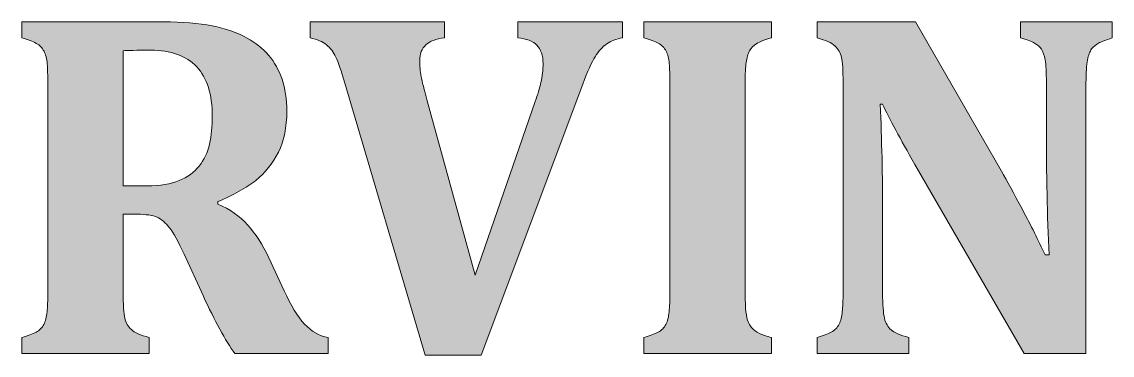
# Model space of a CAD drawing. Header units: inches. Extents: x 82 to 1005, y -733 to -347.
# Drawn here: x 145.7 to 267.6, y -733.1 to -695.8 of the extents above; entities that cross this region are included whole.
import ezdxf

# ---------------------------------------------------------------- set-up
doc = ezdxf.new("R2010")
doc.units = ezdxf.units.IN
doc.header["$MEASUREMENT"] = 0
doc.layers.add('Layer 1', color=7, linetype='Continuous')

# ---------------------------------------------------------------- blocks, each defined once
blk = doc.blocks.new('block 6')
at = {"layer": 'Layer 1', "true_color": 0x680b10}
h = blk.add_hatch(color=246, dxfattribs=at)
h.dxf.hatch_style = 2
edge = h.paths.add_edge_path()
edge.add_spline(control_points=[(159.94, -732.92), (159.94, -732.92), (145.68, -732.92), (145.68, -732.92), (145.68, -732.92), (145.68, -731.12), (145.68, -731.12), (146.35, -730.94), (146.88, -730.75), (147.27, -730.54), (147.66, -730.33), (147.95, -730.04), (148.14, -729.67), (148.33, -729.3), (148.45, -728.83), (148.5, -728.26), (148.56, -727.69), (148.58, -726.97), (148.58, -726.1), (148.58, -726.1), (148.58, -702.68), (148.58, -702.68), (148.58, -701.83), (148.56, -701.11), (148.52, -700.53), (148.47, -699.95), (148.35, -699.48), (148.16, -699.12), (147.97, -698.76), (147.68, -698.46), (147.29, -698.24), (146.9, -698.01), (146.36, -697.81), (145.68, -697.63), (145.68, -697.63), (145.68, -695.83), (145.68, -695.83), (145.68, -695.83), (161.52, -695.83), (161.52, -695.83), (163.65, -695.83), (165.47, -695.98), (166.96, -696.28), (168.46, -696.58), (169.77, -697.04), (170.89, -697.65), (171.83, -698.16), (172.63, -698.8), (173.28, -699.57), (173.93, -700.34), (174.44, -701.23), (174.79, -702.26), (175.14, -703.28), (175.32, -704.47), (175.32, -705.83), (175.32, -707.6), (175.01, -709.13), (174.38, -710.39), (173.76, -711.66), (172.91, -712.72), (171.85, -713.56), (170.8, -714.4), (169.38, -715.19), (167.6, -715.94), (167.6, -715.94), (167.6, -716.21), (167.6, -716.21), (168.94, -716.79), (170.05, -717.56), (170.93, -718.53), (171.81, -719.5), (172.6, -720.73), (173.31, -722.21), (173.31, -722.21), (175.02, -725.91), (175.02, -725.91), (175.78, -727.56), (176.54, -728.79), (177.29, -729.62), (178.04, -730.44), (178.93, -730.94), (179.96, -731.12), (179.96, -731.12), (179.96, -732.92), (179.96, -732.92), (179.96, -732.92), (169.5, -732.92), (169.5, -732.92), (168.45, -731.47), (167.27, -729.31), (165.95, -726.45), (165.95, -726.45), (163.83, -721.8), (163.83, -721.8), (163.19, -720.43), (162.65, -719.45), (162.2, -718.87), (161.74, -718.29), (161.28, -717.89), (160.8, -717.67), (160.32, -717.46), (159.58, -717.35), (158.58, -717.35), (158.58, -717.35), (157.01, -717.35), (157.01, -717.35), (157.01, -717.35), (157.01, -726.1), (157.01, -726.1), (157.01, -727.46), (157.07, -728.41), (157.2, -728.95), (157.32, -729.49), (157.57, -729.93), (157.93, -730.25), (158.29, -730.58), (158.96, -730.87), (159.94, -731.12), (159.94, -731.12), (159.94, -732.92), (159.94, -732.92)], knot_values=[0, 0, 0, 0, 1, 1, 1, 2, 2, 2, 3, 3, 3, 4, 4, 4, 5, 5, 5, 6, 6, 6, 7, 7, 7, 8, 8, 8, 9, 9, 9, 10, 10, 10, 11, 11, 11, 12, 12, 12, 13, 13, 13, 14, 14, 14, 15, 15, 15, 16, 16, 16, 17, 17, 17, 18, 18, 18, 19, 19, 19, 20, 20, 20, 21, 21, 21, 22, 22, 22, 23, 23, 23, 24, 24, 24, 25, 25, 25, 26, 26, 26, 27, 27, 27, 28, 28, 28, 29, 29, 29, 30, 30, 30, 31, 31, 31, 32, 32, 32, 33, 33, 33, 34, 34, 34, 35, 35, 35, 36, 36, 36, 37, 37, 37, 38, 38, 38, 39, 39, 39, 40, 40, 40, 40], degree=3, periodic=1)
edge = h.paths.add_edge_path()
edge.add_spline(control_points=[(157.01, -699.06), (157.01, -699.06), (157.01, -714.17), (157.01, -714.17), (157.01, -714.17), (159.7, -714.17), (159.7, -714.17), (161.14, -714.17), (162.34, -713.98), (163.28, -713.59), (164.22, -713.2), (164.97, -712.65), (165.52, -711.96), (166.08, -711.26), (166.46, -710.44), (166.67, -709.5), (166.87, -708.56), (166.98, -707.52), (166.98, -706.4), (166.98, -703.94), (166.4, -702.09), (165.24, -700.86), (164.08, -699.63), (162.36, -699.01), (160.08, -699.01), (158.52, -699.01), (157.5, -699.03), (157.01, -699.06)], knot_values=[0, 0, 0, 0, 1, 1, 1, 2, 2, 2, 3, 3, 3, 4, 4, 4, 5, 5, 5, 6, 6, 6, 7, 7, 7, 8, 8, 8, 9, 9, 9, 9], degree=3, periodic=1)
h = blk.add_hatch(color=246, dxfattribs=at)
h.dxf.hatch_style = 2
edge = h.paths.add_edge_path()
edge.add_spline(control_points=[(203.11, -704.74), (203.38, -703.98), (203.6, -703.27), (203.75, -702.6), (203.9, -701.93), (203.98, -701.22), (203.98, -700.48), (203.98, -699.59), (203.75, -698.91), (203.29, -698.44), (202.83, -697.97), (202.12, -697.7), (201.16, -697.63), (201.16, -697.63), (201.16, -695.83), (201.16, -695.83), (201.16, -695.83), (212.87, -695.83), (212.87, -695.83), (212.87, -695.83), (212.87, -697.63), (212.87, -697.63), (212.18, -697.73), (211.59, -697.96), (211.11, -698.29), (210.63, -698.63), (210.2, -699.1), (209.81, -699.73), (209.42, -700.35), (208.96, -701.37), (208.44, -702.79), (208.44, -702.79), (197.05, -733.11), (197.05, -733.11), (197.05, -733.11), (190.78, -733.11), (190.78, -733.11), (190.78, -733.11), (181.81, -702.68), (181.81, -702.68), (181.41, -701.32), (181.08, -700.35), (180.81, -699.78), (180.54, -699.21), (180.18, -698.75), (179.75, -698.4), (179.31, -698.05), (178.71, -697.79), (177.93, -697.63), (177.93, -697.63), (177.93, -695.83), (177.93, -695.83), (177.93, -695.83), (192.95, -695.83), (192.95, -695.83), (192.95, -695.83), (192.95, -697.63), (192.95, -697.63), (192.01, -697.73), (191.31, -698), (190.86, -698.41), (190.41, -698.83), (190.18, -699.42), (190.18, -700.18), (190.18, -700.78), (190.23, -701.36), (190.34, -701.93), (190.45, -702.5), (190.68, -703.41), (191.02, -704.66), (191.02, -704.66), (196.4, -724.17), (196.4, -724.17), (196.4, -724.17), (203.11, -704.74), (203.11, -704.74)], knot_values=[0, 0, 0, 0, 1, 1, 1, 2, 2, 2, 3, 3, 3, 4, 4, 4, 5, 5, 5, 6, 6, 6, 7, 7, 7, 8, 8, 8, 9, 9, 9, 10, 10, 10, 11, 11, 11, 12, 12, 12, 13, 13, 13, 14, 14, 14, 15, 15, 15, 16, 16, 16, 17, 17, 17, 18, 18, 18, 19, 19, 19, 20, 20, 20, 21, 21, 21, 22, 22, 22, 23, 23, 23, 24, 24, 24, 25, 25, 25, 25], degree=3, periodic=1)
h = blk.add_hatch(color=246, dxfattribs=at)
h.dxf.hatch_style = 2
edge = h.paths.add_edge_path()
edge.add_spline(control_points=[(226.59, -726.1), (226.59, -726.73), (226.61, -727.32), (226.64, -727.86), (226.68, -728.41), (226.75, -728.85), (226.86, -729.19), (226.97, -729.54), (227.13, -729.83), (227.33, -730.06), (227.54, -730.3), (227.83, -730.5), (228.19, -730.68), (228.55, -730.85), (229, -731), (229.52, -731.12), (229.52, -731.12), (229.52, -732.92), (229.52, -732.92), (229.52, -732.92), (215.26, -732.92), (215.26, -732.92), (215.26, -732.92), (215.26, -731.12), (215.26, -731.12), (215.93, -730.94), (216.46, -730.75), (216.85, -730.54), (217.24, -730.33), (217.53, -730.04), (217.72, -729.67), (217.91, -729.3), (218.03, -728.83), (218.08, -728.26), (218.14, -727.69), (218.16, -726.97), (218.16, -726.1), (218.16, -726.1), (218.16, -702.65), (218.16, -702.65), (218.16, -701.78), (218.14, -701.07), (218.1, -700.5), (218.05, -699.94), (217.93, -699.48), (217.74, -699.1), (217.55, -698.73), (217.26, -698.44), (216.87, -698.22), (216.48, -698), (215.95, -697.81), (215.26, -697.63), (215.26, -697.63), (215.26, -695.83), (215.26, -695.83), (215.26, -695.83), (229.52, -695.83), (229.52, -695.83), (229.52, -695.83), (229.52, -697.63), (229.52, -697.63), (228.78, -697.82), (228.23, -698.04), (227.88, -698.26), (227.52, -698.49), (227.26, -698.76), (227.08, -699.09), (226.89, -699.42), (226.77, -699.84), (226.7, -700.37), (226.62, -700.89), (226.59, -701.66), (226.59, -702.68), (226.59, -702.68), (226.59, -726.1), (226.59, -726.1)], knot_values=[0, 0, 0, 0, 1, 1, 1, 2, 2, 2, 3, 3, 3, 4, 4, 4, 5, 5, 5, 6, 6, 6, 7, 7, 7, 8, 8, 8, 9, 9, 9, 10, 10, 10, 11, 11, 11, 12, 12, 12, 13, 13, 13, 14, 14, 14, 15, 15, 15, 16, 16, 16, 17, 17, 17, 18, 18, 18, 19, 19, 19, 20, 20, 20, 21, 21, 21, 22, 22, 22, 23, 23, 23, 24, 24, 24, 25, 25, 25, 25], degree=3, periodic=1)
h = blk.add_hatch(color=246, dxfattribs=at)
h.dxf.hatch_style = 2
edge = h.paths.add_edge_path()
edge.add_spline(control_points=[(267.64, -695.83), (267.64, -695.83), (267.64, -697.63), (267.64, -697.63), (266.91, -697.86), (266.4, -698.06), (266.1, -698.22), (265.81, -698.39), (265.55, -698.6), (265.34, -698.87), (265.14, -699.15), (264.98, -699.56), (264.87, -700.11), (264.76, -700.66), (264.71, -701.51), (264.71, -702.65), (264.71, -702.65), (264.71, -732.92), (264.71, -732.92), (264.71, -732.92), (257.8, -732.92), (257.8, -732.92), (257.8, -732.92), (245.58, -711.78), (245.58, -711.78), (243.93, -708.92), (242.72, -706.67), (241.94, -705.04), (241.94, -705.04), (241.69, -705.04), (241.69, -705.04), (241.87, -708.94), (241.96, -713.05), (241.96, -717.38), (241.96, -717.38), (241.96, -726.13), (241.96, -726.13), (241.96, -727.48), (242.03, -728.43), (242.17, -728.98), (242.3, -729.52), (242.55, -729.95), (242.9, -730.27), (243.26, -730.59), (243.92, -730.87), (244.9, -731.12), (244.9, -731.12), (244.9, -732.92), (244.9, -732.92), (244.9, -732.92), (234.63, -732.92), (234.63, -732.92), (234.63, -732.92), (234.63, -731.12), (234.63, -731.12), (235.3, -730.94), (235.83, -730.74), (236.22, -730.53), (236.61, -730.31), (236.9, -730.02), (237.09, -729.64), (237.28, -729.27), (237.4, -728.81), (237.45, -728.24), (237.51, -727.68), (237.54, -726.98), (237.54, -726.13), (237.54, -726.13), (237.54, -702.62), (237.54, -702.62), (237.54, -701.26), (237.48, -700.33), (237.36, -699.81), (237.24, -699.3), (237, -698.87), (236.63, -698.52), (236.25, -698.18), (235.59, -697.88), (234.63, -697.63), (234.63, -697.63), (234.63, -695.83), (234.63, -695.83), (234.63, -695.83), (245.63, -695.83), (245.63, -695.83), (245.63, -695.83), (255.25, -712.54), (255.25, -712.54), (255.85, -713.59), (256.63, -715.01), (257.59, -716.81), (258.55, -718.6), (259.4, -720.29), (260.14, -721.89), (260.14, -721.89), (260.58, -721.89), (260.58, -721.89), (260.38, -717.56), (260.28, -712.83), (260.28, -707.7), (260.28, -707.7), (260.28, -702.65), (260.28, -702.65), (260.28, -701.47), (260.23, -700.62), (260.14, -700.1), (260.05, -699.57), (259.91, -699.17), (259.72, -698.9), (259.53, -698.63), (259.28, -698.4), (258.96, -698.22), (258.64, -698.04), (258.11, -697.84), (257.37, -697.63), (257.37, -697.63), (257.37, -695.83), (257.37, -695.83), (257.37, -695.83), (267.64, -695.83), (267.64, -695.83)], knot_values=[0, 0, 0, 0, 1, 1, 1, 2, 2, 2, 3, 3, 3, 4, 4, 4, 5, 5, 5, 6, 6, 6, 7, 7, 7, 8, 8, 8, 9, 9, 9, 10, 10, 10, 11, 11, 11, 12, 12, 12, 13, 13, 13, 14, 14, 14, 15, 15, 15, 16, 16, 16, 17, 17, 17, 18, 18, 18, 19, 19, 19, 20, 20, 20, 21, 21, 21, 22, 22, 22, 23, 23, 23, 24, 24, 24, 25, 25, 25, 26, 26, 26, 27, 27, 27, 28, 28, 28, 29, 29, 29, 30, 30, 30, 31, 31, 31, 32, 32, 32, 33, 33, 33, 34, 34, 34, 35, 35, 35, 36, 36, 36, 37, 37, 37, 38, 38, 38, 39, 39, 39, 40, 40, 40, 40], degree=3, periodic=1)
at = {"layer": 'Layer 1', "lineweight": 0}
for points, knots in [([(159.94, -732.92), (159.94, -732.92), (145.68, -732.92), (145.68, -732.92), (145.68, -732.92), (145.68, -731.12), (145.68, -731.12), (146.35, -730.94), (146.88, -730.75), (147.27, -730.54), (147.66, -730.33), (147.95, -730.04), (148.14, -729.67), (148.33, -729.3), (148.45, -728.83), (148.5, -728.26), (148.56, -727.69), (148.58, -726.97), (148.58, -726.1), (148.58, -726.1), (148.58, -702.68), (148.58, -702.68), (148.58, -701.83), (148.56, -701.11), (148.52, -700.53), (148.47, -699.95), (148.35, -699.48), (148.16, -699.12), (147.97, -698.76), (147.68, -698.46), (147.29, -698.24), (146.9, -698.01), (146.36, -697.81), (145.68, -697.63), (145.68, -697.63), (145.68, -695.83), (145.68, -695.83), (145.68, -695.83), (161.52, -695.83), (161.52, -695.83), (163.65, -695.83), (165.47, -695.98), (166.96, -696.28), (168.46, -696.58), (169.77, -697.04), (170.89, -697.65), (171.83, -698.16), (172.63, -698.8), (173.28, -699.57), (173.93, -700.34), (174.44, -701.23), (174.79, -702.26), (175.14, -703.28), (175.32, -704.47), (175.32, -705.83), (175.32, -707.6), (175.01, -709.13), (174.38, -710.39), (173.76, -711.66), (172.91, -712.72), (171.85, -713.56), (170.8, -714.4), (169.38, -715.19), (167.6, -715.94), (167.6, -715.94), (167.6, -716.21), (167.6, -716.21), (168.94, -716.79), (170.05, -717.56), (170.93, -718.53), (171.81, -719.5), (172.6, -720.73), (173.31, -722.21), (173.31, -722.21), (175.02, -725.91), (175.02, -725.91), (175.78, -727.56), (176.54, -728.79), (177.29, -729.62), (178.04, -730.44), (178.93, -730.94), (179.96, -731.12), (179.96, -731.12), (179.96, -732.92), (179.96, -732.92), (179.96, -732.92), (169.5, -732.92), (169.5, -732.92), (168.45, -731.47), (167.27, -729.31), (165.95, -726.45), (165.95, -726.45), (163.83, -721.8), (163.83, -721.8), (163.19, -720.43), (162.65, -719.45), (162.2, -718.87), (161.74, -718.29), (161.28, -717.89), (160.8, -717.67), (160.32, -717.46), (159.58, -717.35), (158.58, -717.35), (158.58, -717.35), (157.01, -717.35), (157.01, -717.35), (157.01, -717.35), (157.01, -726.1), (157.01, -726.1), (157.01, -727.46), (157.07, -728.41), (157.2, -728.95), (157.32, -729.49), (157.57, -729.93), (157.93, -730.25), (158.29, -730.58), (158.96, -730.87), (159.94, -731.12), (159.94, -731.12), (159.94, -732.92), (159.94, -732.92)], [0, 0, 0, 0, 1, 1, 1, 2, 2, 2, 3, 3, 3, 4, 4, 4, 5, 5, 5, 6, 6, 6, 7, 7, 7, 8, 8, 8, 9, 9, 9, 10, 10, 10, 11, 11, 11, 12, 12, 12, 13, 13, 13, 14, 14, 14, 15, 15, 15, 16, 16, 16, 17, 17, 17, 18, 18, 18, 19, 19, 19, 20, 20, 20, 21, 21, 21, 22, 22, 22, 23, 23, 23, 24, 24, 24, 25, 25, 25, 26, 26, 26, 27, 27, 27, 28, 28, 28, 29, 29, 29, 30, 30, 30, 31, 31, 31, 32, 32, 32, 33, 33, 33, 34, 34, 34, 35, 35, 35, 36, 36, 36, 37, 37, 37, 38, 38, 38, 39, 39, 39, 40, 40, 40, 40]), ([(203.11, -704.74), (203.38, -703.98), (203.6, -703.27), (203.75, -702.6), (203.9, -701.93), (203.98, -701.22), (203.98, -700.48), (203.98, -699.59), (203.75, -698.91), (203.29, -698.44), (202.83, -697.97), (202.12, -697.7), (201.16, -697.63), (201.16, -697.63), (201.16, -695.83), (201.16, -695.83), (201.16, -695.83), (212.87, -695.83), (212.87, -695.83), (212.87, -695.83), (212.87, -697.63), (212.87, -697.63), (212.18, -697.73), (211.59, -697.96), (211.11, -698.29), (210.63, -698.63), (210.2, -699.1), (209.81, -699.73), (209.42, -700.35), (208.96, -701.37), (208.44, -702.79), (208.44, -702.79), (197.05, -733.11), (197.05, -733.11), (197.05, -733.11), (190.78, -733.11), (190.78, -733.11), (190.78, -733.11), (181.81, -702.68), (181.81, -702.68), (181.41, -701.32), (181.08, -700.35), (180.81, -699.78), (180.54, -699.21), (180.18, -698.75), (179.75, -698.4), (179.31, -698.05), (178.71, -697.79), (177.93, -697.63), (177.93, -697.63), (177.93, -695.83), (177.93, -695.83), (177.93, -695.83), (192.95, -695.83), (192.95, -695.83), (192.95, -695.83), (192.95, -697.63), (192.95, -697.63), (192.01, -697.73), (191.31, -698), (190.86, -698.41), (190.41, -698.83), (190.18, -699.42), (190.18, -700.18), (190.18, -700.78), (190.23, -701.36), (190.34, -701.93), (190.45, -702.5), (190.68, -703.41), (191.02, -704.66), (191.02, -704.66), (196.4, -724.17), (196.4, -724.17), (196.4, -724.17), (203.11, -704.74), (203.11, -704.74)], [0, 0, 0, 0, 1, 1, 1, 2, 2, 2, 3, 3, 3, 4, 4, 4, 5, 5, 5, 6, 6, 6, 7, 7, 7, 8, 8, 8, 9, 9, 9, 10, 10, 10, 11, 11, 11, 12, 12, 12, 13, 13, 13, 14, 14, 14, 15, 15, 15, 16, 16, 16, 17, 17, 17, 18, 18, 18, 19, 19, 19, 20, 20, 20, 21, 21, 21, 22, 22, 22, 23, 23, 23, 24, 24, 24, 25, 25, 25, 25]), ([(226.59, -726.1), (226.59, -726.73), (226.61, -727.32), (226.64, -727.86), (226.68, -728.41), (226.75, -728.85), (226.86, -729.19), (226.97, -729.54), (227.13, -729.83), (227.33, -730.06), (227.54, -730.3), (227.83, -730.5), (228.19, -730.68), (228.55, -730.85), (229, -731), (229.52, -731.12), (229.52, -731.12), (229.52, -732.92), (229.52, -732.92), (229.52, -732.92), (215.26, -732.92), (215.26, -732.92), (215.26, -732.92), (215.26, -731.12), (215.26, -731.12), (215.93, -730.94), (216.46, -730.75), (216.85, -730.54), (217.24, -730.33), (217.53, -730.04), (217.72, -729.67), (217.91, -729.3), (218.03, -728.83), (218.08, -728.26), (218.14, -727.69), (218.16, -726.97), (218.16, -726.1), (218.16, -726.1), (218.16, -702.65), (218.16, -702.65), (218.16, -701.78), (218.14, -701.07), (218.1, -700.5), (218.05, -699.94), (217.93, -699.48), (217.74, -699.1), (217.55, -698.73), (217.26, -698.44), (216.87, -698.22), (216.48, -698), (215.95, -697.81), (215.26, -697.63), (215.26, -697.63), (215.26, -695.83), (215.26, -695.83), (215.26, -695.83), (229.52, -695.83), (229.52, -695.83), (229.52, -695.83), (229.52, -697.63), (229.52, -697.63), (228.78, -697.82), (228.23, -698.04), (227.88, -698.26), (227.52, -698.49), (227.26, -698.76), (227.08, -699.09), (226.89, -699.42), (226.77, -699.84), (226.7, -700.37), (226.62, -700.89), (226.59, -701.66), (226.59, -702.68), (226.59, -702.68), (226.59, -726.1), (226.59, -726.1)], [0, 0, 0, 0, 1, 1, 1, 2, 2, 2, 3, 3, 3, 4, 4, 4, 5, 5, 5, 6, 6, 6, 7, 7, 7, 8, 8, 8, 9, 9, 9, 10, 10, 10, 11, 11, 11, 12, 12, 12, 13, 13, 13, 14, 14, 14, 15, 15, 15, 16, 16, 16, 17, 17, 17, 18, 18, 18, 19, 19, 19, 20, 20, 20, 21, 21, 21, 22, 22, 22, 23, 23, 23, 24, 24, 24, 25, 25, 25, 25]), ([(267.64, -695.83), (267.64, -695.83), (267.64, -697.63), (267.64, -697.63), (266.91, -697.86), (266.4, -698.06), (266.1, -698.22), (265.81, -698.39), (265.55, -698.6), (265.34, -698.87), (265.14, -699.15), (264.98, -699.56), (264.87, -700.11), (264.76, -700.66), (264.71, -701.51), (264.71, -702.65), (264.71, -702.65), (264.71, -732.92), (264.71, -732.92), (264.71, -732.92), (257.8, -732.92), (257.8, -732.92), (257.8, -732.92), (245.58, -711.78), (245.58, -711.78), (243.93, -708.92), (242.72, -706.67), (241.94, -705.04), (241.94, -705.04), (241.69, -705.04), (241.69, -705.04), (241.87, -708.94), (241.96, -713.05), (241.96, -717.38), (241.96, -717.38), (241.96, -726.13), (241.96, -726.13), (241.96, -727.48), (242.03, -728.43), (242.17, -728.98), (242.3, -729.52), (242.55, -729.95), (242.9, -730.27), (243.26, -730.59), (243.92, -730.87), (244.9, -731.12), (244.9, -731.12), (244.9, -732.92), (244.9, -732.92), (244.9, -732.92), (234.63, -732.92), (234.63, -732.92), (234.63, -732.92), (234.63, -731.12), (234.63, -731.12), (235.3, -730.94), (235.83, -730.74), (236.22, -730.53), (236.61, -730.31), (236.9, -730.02), (237.09, -729.64), (237.28, -729.27), (237.4, -728.81), (237.45, -728.24), (237.51, -727.68), (237.54, -726.98), (237.54, -726.13), (237.54, -726.13), (237.54, -702.62), (237.54, -702.62), (237.54, -701.26), (237.48, -700.33), (237.36, -699.81), (237.24, -699.3), (237, -698.87), (236.63, -698.52), (236.25, -698.18), (235.59, -697.88), (234.63, -697.63), (234.63, -697.63), (234.63, -695.83), (234.63, -695.83), (234.63, -695.83), (245.63, -695.83), (245.63, -695.83), (245.63, -695.83), (255.25, -712.54), (255.25, -712.54), (255.85, -713.59), (256.63, -715.01), (257.59, -716.81), (258.55, -718.6), (259.4, -720.29), (260.14, -721.89), (260.14, -721.89), (260.58, -721.89), (260.58, -721.89), (260.38, -717.56), (260.28, -712.83), (260.28, -707.7), (260.28, -707.7), (260.28, -702.65), (260.28, -702.65), (260.28, -701.47), (260.23, -700.62), (260.14, -700.1), (260.05, -699.57), (259.91, -699.17), (259.72, -698.9), (259.53, -698.63), (259.28, -698.4), (258.96, -698.22), (258.64, -698.04), (258.11, -697.84), (257.37, -697.63), (257.37, -697.63), (257.37, -695.83), (257.37, -695.83), (257.37, -695.83), (267.64, -695.83), (267.64, -695.83)], [0, 0, 0, 0, 1, 1, 1, 2, 2, 2, 3, 3, 3, 4, 4, 4, 5, 5, 5, 6, 6, 6, 7, 7, 7, 8, 8, 8, 9, 9, 9, 10, 10, 10, 11, 11, 11, 12, 12, 12, 13, 13, 13, 14, 14, 14, 15, 15, 15, 16, 16, 16, 17, 17, 17, 18, 18, 18, 19, 19, 19, 20, 20, 20, 21, 21, 21, 22, 22, 22, 23, 23, 23, 24, 24, 24, 25, 25, 25, 26, 26, 26, 27, 27, 27, 28, 28, 28, 29, 29, 29, 30, 30, 30, 31, 31, 31, 32, 32, 32, 33, 33, 33, 34, 34, 34, 35, 35, 35, 36, 36, 36, 37, 37, 37, 38, 38, 38, 39, 39, 39, 40, 40, 40, 40]), ([(157.01, -699.06), (157.01, -699.06), (157.01, -714.17), (157.01, -714.17), (157.01, -714.17), (159.7, -714.17), (159.7, -714.17), (161.14, -714.17), (162.34, -713.98), (163.28, -713.59), (164.22, -713.2), (164.97, -712.65), (165.52, -711.96), (166.08, -711.26), (166.46, -710.44), (166.67, -709.5), (166.87, -708.56), (166.98, -707.52), (166.98, -706.4), (166.98, -703.94), (166.4, -702.09), (165.24, -700.86), (164.08, -699.63), (162.36, -699.01), (160.08, -699.01), (158.52, -699.01), (157.5, -699.03), (157.01, -699.06)], [0, 0, 0, 0, 1, 1, 1, 2, 2, 2, 3, 3, 3, 4, 4, 4, 5, 5, 5, 6, 6, 6, 7, 7, 7, 8, 8, 8, 9, 9, 9, 9])]:
    blk.add_open_spline(points, degree=3, knots=knots, dxfattribs=at)
blk = doc.blocks.new('block 2')
at = {"layer": 'Layer 1'}
blk.add_blockref('block 6', (0, 0), dxfattribs=at)

msp = doc.modelspace()

# ---------------------------------------------------------------- block references
at = {"layer": 'Layer 1'}
msp.add_blockref('block 2', (0, 0), dxfattribs=at)

doc.saveas('drawing.dxf')
